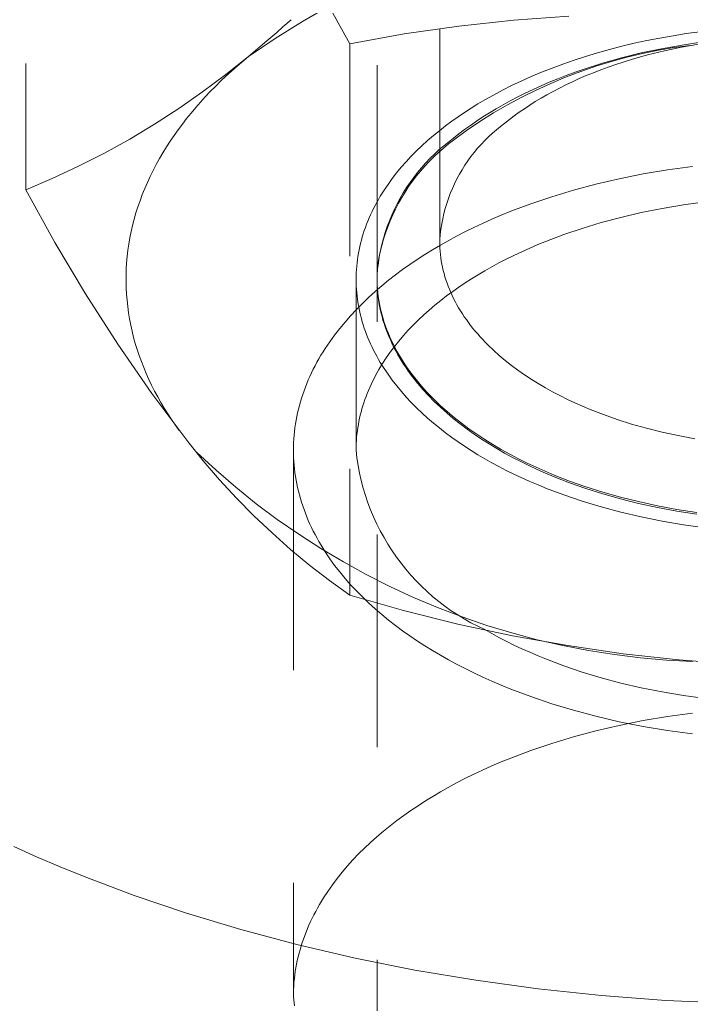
# Model space of a CAD drawing. Header units: inches. Extents: x -13 to 609, y -6 to 131.
# Drawn here: x 157.7371 to 158.0531, y 59.938 to 60.4012 of the extents above; entities that cross this region are included whole.
import ezdxf

# ---------------------------------------------------------------- set-up
doc = ezdxf.new("R2010")
doc.units = ezdxf.units.IN
doc.linetypes.add('HIDDEN', pattern=[1.905, 1.27, -0.635])
doc.layers.add('ZANO_R_przerywana', color=250, linetype='HIDDEN', lineweight=0)

msp = doc.modelspace()

# ---------------------------------------------------------------- linework, layer by layer
at = {"layer": 'ZANO_R_przerywana', "ltscale": 0.05}
for p, q in [((157.7399, 60.58051), (157.7399, 60.32107)), ((157.90523, 60.27984), (157.90523, 60.58261)), ((157.93476, 60.29672), (157.93476, 60.566)), ((157.89238, 60.38988), (157.87873, 60.41453)), ((157.88318, 60.40782), (157.87009, 60.40029)), ((157.9955, 60.40284), (157.96957, 60.40092)), ((157.87009, 60.40029), (157.85728, 60.3923)), ((157.86095, 60.39773), (157.85808, 60.39519)), ((157.86095, 60.39773), (157.86476, 60.40116)), ((157.94372, 60.39811), (157.91798, 60.39443)), ((157.96957, 60.40092), (157.94372, 60.39811)), ((157.85342, 60.39114), (157.85808, 60.39519)), ((157.91798, 60.39443), (157.89238, 60.38988)), ((158.03833, 60.39254), (158.04452, 60.39364)), ((158.04452, 60.39364), (158.05079, 60.39463)), ((158.05079, 60.39463), (158.05714, 60.39551)), ((157.85728, 60.3923), (157.84475, 60.38388)), ((157.84922, 60.38758), (157.8514, 60.38942)), ((157.85342, 60.39114), (157.8514, 60.38943)), ((157.89238, 60.38988), (157.89238, 60.13044)), ((158.01458, 60.38714), (158.02036, 60.38864)), ((158.02036, 60.38864), (158.02624, 60.39004)), ((158.02624, 60.39004), (158.03224, 60.39134)), ((158.03224, 60.39134), (158.03833, 60.39254)), ((158.04876, 60.38924), (158.03906, 60.38751)), ((158.04851, 60.38824), (158.04045, 60.38654)), ((158.05261, 60.38903), (158.0451, 60.38802)), ((158.05675, 60.38972), (158.04851, 60.38824)), ((158.05862, 60.39069), (158.04876, 60.38924)), ((157.84475, 60.38388), (157.8341, 60.37536)), ((157.84475, 60.38388), (157.83935, 60.37931)), ((157.84922, 60.38758), (157.84475, 60.38388)), ((157.998, 60.38213), (158.0034, 60.38388)), ((158.0034, 60.38388), (158.00893, 60.38555)), ((158.00893, 60.38555), (158.01458, 60.38714)), ((158.02281, 60.38351), (158.0155, 60.38153)), ((158.02957, 60.3855), (158.02032, 60.38323)), ((158.03019, 60.38526), (158.02281, 60.38351)), ((158.03259, 60.3846), (158.02495, 60.38245)), ((158.03906, 60.38751), (158.02957, 60.3855)), ((158.03762, 60.38676), (158.03019, 60.38526)), ((158.04045, 60.38654), (158.03259, 60.3846)), ((158.0451, 60.38802), (158.03762, 60.38676)), ((157.83935, 60.37931), (157.83415, 60.37462)), ((157.98762, 60.37839), (157.99274, 60.3803)), ((157.99274, 60.3803), (157.998, 60.38213)), ((158.00825, 60.3793), (158.00108, 60.37684)), ((158.01134, 60.3807), (158.00267, 60.37794)), ((158.0155, 60.38153), (158.00825, 60.3793)), ((158.01399, 60.37886), (158.01048, 60.37757)), ((158.02032, 60.38323), (158.01134, 60.3807)), ((158.01758, 60.3801), (158.01399, 60.37886)), ((158.02495, 60.38245), (158.01758, 60.3801)), ((157.8341, 60.37536), (157.82318, 60.3672)), ((157.83415, 60.37462), (157.83163, 60.37223)), ((157.97313, 60.37229), (157.97781, 60.37438)), ((157.97781, 60.37438), (157.98264, 60.37642)), ((157.98264, 60.37642), (157.98762, 60.37839)), ((157.99432, 60.37495), (157.99027, 60.37338)), ((158.00108, 60.37684), (157.99399, 60.37414)), ((157.99845, 60.37647), (157.99432, 60.37495)), ((158.00267, 60.37794), (157.99845, 60.37647)), ((158.00368, 60.37486), (158.0004, 60.37344)), ((158.00704, 60.37623), (158.00368, 60.37486)), ((158.01048, 60.37757), (158.00704, 60.37623)), ((157.82917, 60.3698), (157.82676, 60.36735)), ((157.83163, 60.37223), (157.82917, 60.3698)), ((157.96421, 60.36794), (157.96859, 60.37014)), ((157.96859, 60.37014), (157.97313, 60.37229)), ((157.98245, 60.3701), (157.97869, 60.36839)), ((157.987, 60.37122), (157.98011, 60.36806)), ((157.98632, 60.37177), (157.98245, 60.3701)), ((157.99027, 60.37338), (157.98632, 60.37177)), ((157.99399, 60.37414), (157.987, 60.37122)), ((157.99407, 60.37051), (157.99103, 60.36899)), ((157.99719, 60.37199), (157.99407, 60.37051)), ((158.0004, 60.37344), (157.99719, 60.37199)), ((157.82318, 60.3672), (157.81199, 60.35942)), ((157.82676, 60.36735), (157.82442, 60.36487)), ((157.95592, 60.3634), (157.95999, 60.36569)), ((157.95999, 60.36569), (157.96421, 60.36794)), ((157.97501, 60.36665), (157.97144, 60.36486)), ((157.98011, 60.36806), (157.97332, 60.36468)), ((157.97869, 60.36839), (157.97501, 60.36665)), ((157.98521, 60.36586), (157.98242, 60.36425)), ((157.98808, 60.36744), (157.98521, 60.36586)), ((157.99103, 60.36899), (157.98808, 60.36744)), ((157.82213, 60.36235), (157.81991, 60.35981)), ((157.82442, 60.36487), (157.82213, 60.36235)), ((157.94955, 60.35956), (157.95271, 60.36151)), ((157.95271, 60.36151), (157.95592, 60.3634)), ((157.96665, 60.36108), (157.9601, 60.35727)), ((157.96458, 60.36118), (157.96131, 60.35929)), ((157.96796, 60.36303), (157.96458, 60.36118)), ((157.97332, 60.36468), (157.96665, 60.36108)), ((157.97144, 60.36486), (157.96796, 60.36303)), ((157.97712, 60.36097), (157.97459, 60.35929)), ((157.97973, 60.36262), (157.97712, 60.36097)), ((157.98242, 60.36425), (157.97973, 60.36262)), ((157.81199, 60.35942), (157.80053, 60.35202)), ((157.81775, 60.35725), (157.81565, 60.35465)), ((157.81991, 60.35981), (157.81775, 60.35725)), ((157.94338, 60.35548), (157.94643, 60.35755)), ((157.94643, 60.35755), (157.94955, 60.35956)), ((157.9601, 60.35727), (157.95368, 60.35324)), ((157.95814, 60.35737), (157.95506, 60.35542)), ((157.96131, 60.35929), (157.95814, 60.35737)), ((157.96981, 60.35589), (157.96755, 60.35416)), ((157.97216, 60.3576), (157.96981, 60.35589)), ((157.97459, 60.35929), (157.97216, 60.3576)), ((157.80053, 60.35202), (157.78884, 60.34502)), ((157.81362, 60.35203), (157.81165, 60.34939)), ((157.81565, 60.35465), (157.81362, 60.35203)), ((157.93456, 60.34893), (157.93744, 60.35117)), ((157.93744, 60.35117), (157.94038, 60.35335)), ((157.94038, 60.35335), (157.94338, 60.35548)), ((157.94923, 60.35146), (157.94647, 60.34945)), ((157.95368, 60.35324), (157.94739, 60.349)), ((157.9521, 60.35345), (157.94923, 60.35146)), ((157.95506, 60.35542), (157.9521, 60.35345)), ((157.96337, 60.35094), (157.96537, 60.35243)), ((157.96755, 60.35416), (157.96537, 60.35243)), ((157.80975, 60.34672), (157.80793, 60.34403)), ((157.81165, 60.34939), (157.80975, 60.34672)), ((157.92904, 60.34429), (157.93176, 60.34664)), ((157.93176, 60.34664), (157.93456, 60.34893)), ((157.94739, 60.349), (157.94125, 60.34456)), ((157.9438, 60.34742), (157.94125, 60.34537)), ((157.94647, 60.34945), (157.9438, 60.34742)), ((157.9577, 60.34608), (157.95954, 60.34776)), ((157.95954, 60.34776), (157.96143, 60.34938)), ((157.96143, 60.34938), (157.96337, 60.35094)), ((157.78884, 60.34502), (157.77692, 60.33841)), ((157.80793, 60.34403), (157.80617, 60.34131)), ((157.92382, 60.33943), (157.92639, 60.34189)), ((157.92639, 60.34189), (157.92904, 60.34429)), ((157.93881, 60.3427), (157.93644, 60.34077)), ((157.93661, 60.34179), (157.9389, 60.34362)), ((157.94125, 60.34456), (157.93881, 60.3427)), ((157.9389, 60.34362), (157.94125, 60.34537)), ((157.95255, 60.34067), (157.9542, 60.34253)), ((157.9542, 60.34253), (157.95592, 60.34433)), ((157.95592, 60.34433), (157.9577, 60.34608)), ((157.77692, 60.33841), (157.76477, 60.33221)), ((157.80449, 60.33858), (157.80287, 60.33582)), ((157.80617, 60.34131), (157.80449, 60.33858)), ((157.92135, 60.33693), (157.92382, 60.33943)), ((157.93013, 60.33585), (157.93222, 60.3379)), ((157.93414, 60.33876), (157.93191, 60.33666)), ((157.93222, 60.3379), (157.93438, 60.33988)), ((157.93644, 60.34077), (157.93414, 60.33876)), ((157.93438, 60.33988), (157.93661, 60.34179)), ((157.94942, 60.33679), (157.95095, 60.33876)), ((157.95095, 60.33876), (157.95255, 60.34067)), ((157.80133, 60.33304), (157.79987, 60.33025)), ((157.80287, 60.33582), (157.80133, 60.33304)), ((157.91667, 60.33177), (157.91896, 60.33437)), ((157.91896, 60.33437), (157.92135, 60.33693)), ((157.92616, 60.33155), (157.92811, 60.33373)), ((157.92975, 60.3345), (157.92766, 60.33226)), ((157.92811, 60.33373), (157.93013, 60.33585)), ((157.93191, 60.33666), (157.92975, 60.3345)), ((157.94524, 60.3306), (157.94657, 60.33271)), ((157.94657, 60.33271), (157.94796, 60.33478)), ((157.94796, 60.33478), (157.94942, 60.33679)), ((157.76477, 60.33221), (157.75243, 60.32643)), ((157.79987, 60.33025), (157.79848, 60.32743)), ((157.91238, 60.32642), (157.91447, 60.32911)), ((157.91447, 60.32911), (157.91667, 60.33177)), ((157.92248, 60.32698), (157.92428, 60.32929)), ((157.92565, 60.32995), (157.92372, 60.32758)), ((157.92428, 60.32929), (157.92616, 60.33155)), ((157.92766, 60.33226), (157.92565, 60.32995)), ((157.94281, 60.32625), (157.94399, 60.32845)), ((157.94399, 60.32845), (157.94524, 60.3306)), ((158.01917, 60.32637), (158.03041, 60.32862)), ((158.03041, 60.32862), (158.04192, 60.33055)), ((158.04192, 60.33055), (158.05366, 60.33215)), ((157.75243, 60.32643), (157.7399, 60.32107)), ((157.79717, 60.32461), (157.79594, 60.32176)), ((157.79848, 60.32743), (157.79717, 60.32461)), ((157.90853, 60.3209), (157.9104, 60.32368)), ((157.9104, 60.32368), (157.91238, 60.32642)), ((157.91912, 60.32218), (157.92076, 60.32461)), ((157.92188, 60.32514), (157.92011, 60.32264)), ((157.92076, 60.32461), (157.92248, 60.32698)), ((157.92372, 60.32758), (157.92188, 60.32514)), ((157.94068, 60.32175), (157.94171, 60.32402)), ((157.94171, 60.32402), (157.94281, 60.32625)), ((157.99766, 60.321), (158.00824, 60.32382)), ((158.00824, 60.32382), (158.01917, 60.32637)), ((157.7399, 60.32107), (157.75355, 60.29642)), ((157.79478, 60.3189), (157.79371, 60.31603)), ((157.79594, 60.32176), (157.79478, 60.3189)), ((157.90676, 60.31808), (157.90763, 60.31949)), ((157.90763, 60.31949), (157.90853, 60.3209)), ((157.91609, 60.31716), (157.91757, 60.3197)), ((157.91843, 60.32009), (157.91684, 60.31747)), ((157.91757, 60.3197), (157.91912, 60.32218)), ((157.92011, 60.32264), (157.91843, 60.32009)), ((157.93885, 60.31712), (157.93973, 60.31945)), ((157.93973, 60.31945), (157.94068, 60.32175)), ((157.98744, 60.31791), (157.99766, 60.321)), ((157.79371, 60.31603), (157.79271, 60.31314)), ((157.90434, 60.31378), (157.90512, 60.31522)), ((157.90512, 60.31522), (157.90593, 60.31665)), ((157.90593, 60.31665), (157.90676, 60.31808)), ((157.91341, 60.31196), (157.91471, 60.31458)), ((157.91534, 60.31481), (157.91394, 60.31209)), ((157.91471, 60.31458), (157.91609, 60.31716)), ((157.91684, 60.31747), (157.91534, 60.31481)), ((157.93734, 60.31237), (157.93806, 60.31476)), ((157.93806, 60.31476), (157.93885, 60.31712)), ((157.96822, 60.31103), (157.97762, 60.31458)), ((157.97762, 60.31458), (157.98744, 60.31791)), ((158.04944, 60.31406), (158.03937, 60.31237)), ((158.05971, 60.31546), (158.04944, 60.31406)), ((157.79179, 60.31025), (157.79096, 60.30734)), ((157.79271, 60.31314), (157.79179, 60.31025)), ((157.90154, 60.30793), (157.90219, 60.3094)), ((157.90219, 60.3094), (157.90288, 60.31087)), ((157.90288, 60.31087), (157.9036, 60.31233)), ((157.9036, 60.31233), (157.90434, 60.31378)), ((157.9122, 60.30929), (157.91341, 60.31196)), ((157.91394, 60.31209), (157.91262, 60.30933)), ((157.93616, 60.30754), (157.93671, 60.30996)), ((157.93671, 60.30996), (157.93734, 60.31237)), ((157.96368, 60.30918), (157.96822, 60.31103)), ((158.02954, 60.31041), (158.01997, 60.30818)), ((158.03937, 60.31237), (158.02954, 60.31041)), ((157.79096, 60.30734), (157.79021, 60.30443)), ((157.89977, 60.30347), (157.90033, 60.30496)), ((157.90033, 60.30496), (157.90092, 60.30645)), ((157.90092, 60.30645), (157.90154, 60.30793)), ((157.91005, 60.30384), (157.91108, 60.30658)), ((157.9114, 60.30653), (157.91027, 60.30368)), ((157.91108, 60.30658), (157.9122, 60.30929)), ((157.91262, 60.30933), (157.9114, 60.30653)), ((157.93529, 60.30263), (157.93568, 60.30509)), ((157.93568, 60.30509), (157.93616, 60.30754)), ((157.95072, 60.30337), (157.95493, 60.30535)), ((157.95493, 60.30535), (157.95925, 60.30729)), ((157.95925, 60.30729), (157.96368, 60.30918)), ((158.01071, 60.3057), (158.00177, 60.303)), ((158.01997, 60.30818), (158.01071, 60.3057)), ((157.78953, 60.3015), (157.78894, 60.29857)), ((157.79021, 60.30443), (157.78953, 60.3015)), ((157.89829, 60.29896), (157.89875, 60.30047)), ((157.89875, 60.30047), (157.89924, 60.30197)), ((157.89924, 60.30197), (157.89977, 60.30347)), ((157.90827, 60.29825), (157.90911, 60.30106)), ((157.90924, 60.3008), (157.90831, 60.29789)), ((157.90911, 60.30106), (157.91005, 60.30384)), ((157.91027, 60.30368), (157.90924, 60.3008)), ((157.93476, 60.29768), (157.93499, 60.30016)), ((157.93499, 60.30016), (157.93529, 60.30263)), ((157.94265, 60.2993), (157.94663, 60.30135)), ((157.94663, 60.30135), (157.95072, 60.30337)), ((158.00177, 60.303), (157.99318, 60.30009)), ((157.75355, 60.29642), (157.76801, 60.27224)), ((157.78843, 60.29564), (157.78801, 60.2927)), ((157.78894, 60.29857), (157.78843, 60.29564)), ((157.89711, 60.2944), (157.89747, 60.29593)), ((157.89747, 60.29593), (157.89786, 60.29744)), ((157.89786, 60.29744), (157.89829, 60.29896)), ((157.90831, 60.29789), (157.90748, 60.29494)), ((157.90753, 60.29542), (157.90827, 60.29825)), ((157.93478, 60.29522), (157.93476, 60.29672)), ((157.93504, 60.29509), (157.93878, 60.29721)), ((157.93878, 60.29721), (157.94265, 60.2993)), ((157.98495, 60.29699), (157.98098, 60.29537)), ((157.99318, 60.30009), (157.98495, 60.29699)), ((157.78801, 60.2927), (157.78767, 60.28975)), ((157.89623, 60.28981), (157.89649, 60.29134)), ((157.89649, 60.29134), (157.89678, 60.29287)), ((157.89678, 60.29287), (157.89711, 60.2944)), ((157.90675, 60.29197), (157.90612, 60.28898)), ((157.90632, 60.28969), (157.90687, 60.29256)), ((157.90748, 60.29494), (157.90675, 60.29197)), ((157.90687, 60.29256), (157.90753, 60.29542)), ((157.92776, 60.2907), (157.93137, 60.29293)), ((157.93137, 60.29293), (157.93504, 60.29509)), ((157.93484, 60.29372), (157.93478, 60.29522)), ((157.93494, 60.29222), (157.93484, 60.29372)), ((157.93508, 60.29072), (157.93494, 60.29222)), ((157.97332, 60.29201), (157.96964, 60.29028)), ((157.9771, 60.29371), (157.97332, 60.29201)), ((157.98098, 60.29537), (157.9771, 60.29371)), ((157.78741, 60.28681), (157.78723, 60.28386)), ((157.78767, 60.28975), (157.78741, 60.28681)), ((157.89566, 60.28519), (157.89582, 60.28673)), ((157.89582, 60.28673), (157.89601, 60.28827)), ((157.89601, 60.28827), (157.89623, 60.28981)), ((157.9055, 60.28388), (157.90586, 60.28679)), ((157.90612, 60.28898), (157.9056, 60.28597)), ((157.90586, 60.28679), (157.90632, 60.28969)), ((157.9207, 60.28604), (157.9242, 60.2884)), ((157.9242, 60.2884), (157.92776, 60.2907)), ((157.93526, 60.28922), (157.93508, 60.29072)), ((157.93548, 60.28772), (157.93526, 60.28922)), ((157.93575, 60.28622), (157.93548, 60.28772)), ((157.93605, 60.28472), (157.93575, 60.28622)), ((157.96258, 60.28672), (157.9592, 60.28489)), ((157.96606, 60.28851), (157.96258, 60.28672)), ((157.96964, 60.29028), (157.96606, 60.28851)), ((157.78723, 60.28386), (157.78713, 60.28092)), ((157.8954, 60.28056), (157.89545, 60.28211)), ((157.89545, 60.28211), (157.89554, 60.28365)), ((157.89554, 60.28365), (157.89566, 60.28519)), ((157.90524, 60.28097), (157.9055, 60.28388)), ((157.91392, 60.28111), (157.91727, 60.28361)), ((157.91727, 60.28361), (157.9207, 60.28604)), ((157.9364, 60.28323), (157.93605, 60.28472)), ((157.93678, 60.28174), (157.9364, 60.28323)), ((157.93721, 60.28025), (157.93678, 60.28174)), ((157.95592, 60.28304), (157.95281, 60.28121)), ((157.9592, 60.28489), (157.95592, 60.28304)), ((157.78713, 60.28092), (157.78712, 60.27797)), ((157.78712, 60.27797), (157.78719, 60.27503)), ((157.89539, 60.27902), (157.8954, 60.28056)), ((157.8954, 60.27747), (157.89539, 60.27902)), ((157.89546, 60.27593), (157.8954, 60.27747)), ((157.90525, 60.27808), (157.90523, 60.27984)), ((157.90523, 55.85901), (157.90523, 60.27723)), ((157.90532, 60.27631), (157.90525, 60.27808)), ((157.90743, 60.27593), (157.91063, 60.27856)), ((157.91063, 60.27856), (157.91392, 60.28111)), ((157.93767, 60.27876), (157.93721, 60.28025)), ((157.93818, 60.27728), (157.93767, 60.27876)), ((157.93873, 60.27581), (157.93818, 60.27728)), ((157.94672, 60.27737), (157.94375, 60.27538)), ((157.94974, 60.27932), (157.94672, 60.27737)), ((157.95281, 60.28121), (157.94974, 60.27932)), ((157.78719, 60.27503), (157.78735, 60.27209)), ((157.89539, 60.19866), (157.89539, 60.27593)), ((157.89554, 60.27439), (157.89546, 60.27593)), ((157.89566, 60.27284), (157.89554, 60.27439)), ((157.89582, 60.2713), (157.89566, 60.27284)), ((157.90129, 60.2705), (157.90432, 60.27325)), ((157.90432, 60.27325), (157.90743, 60.27593)), ((157.90544, 60.27455), (157.90532, 60.27631)), ((157.90561, 60.27278), (157.90544, 60.27455)), ((157.90582, 60.27101), (157.90561, 60.27278)), ((157.94084, 60.27333), (157.93798, 60.27122)), ((157.93931, 60.27434), (157.93873, 60.27581)), ((157.93994, 60.27287), (157.93931, 60.27434)), ((157.9406, 60.27142), (157.93994, 60.27287)), ((157.94375, 60.27538), (157.94084, 60.27333)), ((157.76801, 60.27224), (157.78328, 60.24855)), ((157.78735, 60.27209), (157.78758, 60.26916)), ((157.78758, 60.26916), (157.7879, 60.26623)), ((157.89553, 60.26483), (157.89836, 60.2677)), ((157.89601, 60.26977), (157.89582, 60.2713)), ((157.89623, 60.26823), (157.89601, 60.26977)), ((157.89649, 60.26669), (157.89623, 60.26823)), ((157.89836, 60.2677), (157.90129, 60.2705)), ((157.90567, 60.27137), (157.90589, 60.26973)), ((157.90609, 60.26925), (157.90582, 60.27101)), ((157.90589, 60.26973), (157.90614, 60.26808)), ((157.9064, 60.26749), (157.90609, 60.26925)), ((157.90614, 60.26808), (157.90644, 60.26644)), ((157.93519, 60.26906), (157.93246, 60.26685)), ((157.93798, 60.27122), (157.93519, 60.26906)), ((157.9413, 60.26997), (157.9406, 60.27142)), ((157.94204, 60.26853), (157.9413, 60.26997)), ((157.94282, 60.26709), (157.94204, 60.26853)), ((157.7879, 60.26623), (157.7883, 60.26331)), ((157.7883, 60.26331), (157.78877, 60.2604)), ((157.8928, 60.26191), (157.89553, 60.26483)), ((157.89678, 60.26516), (157.89649, 60.26669)), ((157.89711, 60.26364), (157.89678, 60.26516)), ((157.89747, 60.26211), (157.89711, 60.26364)), ((157.90675, 60.26572), (157.9064, 60.26749)), ((157.90644, 60.26644), (157.90678, 60.26479)), ((157.90716, 60.26396), (157.90675, 60.26572)), ((157.90678, 60.26479), (157.90716, 60.26315)), ((157.90761, 60.26221), (157.90716, 60.26396)), ((157.90716, 60.26315), (157.90758, 60.26152)), ((157.9298, 60.26459), (157.92721, 60.26228)), ((157.93246, 60.26685), (157.9298, 60.26459)), ((157.94364, 60.26567), (157.94282, 60.26709)), ((157.94449, 60.26425), (157.94364, 60.26567)), ((157.94538, 60.26285), (157.94449, 60.26425)), ((157.78877, 60.2604), (157.78933, 60.2575)), ((157.88767, 60.2559), (157.89018, 60.25894)), ((157.89018, 60.25894), (157.8928, 60.26191)), ((157.89787, 60.26059), (157.89747, 60.26211)), ((157.89829, 60.25908), (157.89787, 60.26059)), ((157.89875, 60.25757), (157.89829, 60.25908)), ((157.90758, 60.26152), (157.90804, 60.25988)), ((157.90811, 60.26046), (157.90761, 60.26221)), ((157.90804, 60.25988), (157.90854, 60.25826)), ((157.90866, 60.25871), (157.90811, 60.26046)), ((157.90926, 60.25697), (157.90866, 60.25871)), ((157.9247, 60.25992), (157.92226, 60.25751)), ((157.92721, 60.26228), (157.9247, 60.25992)), ((157.94631, 60.26145), (157.94538, 60.26285)), ((157.94727, 60.26007), (157.94631, 60.26145)), ((157.94827, 60.25869), (157.94727, 60.26007)), ((157.9493, 60.25733), (157.94827, 60.25869)), ((157.78933, 60.2575), (157.78997, 60.25461)), ((157.78997, 60.25461), (157.79069, 60.25173)), ((157.88528, 60.25282), (157.88767, 60.2559)), ((157.89925, 60.25607), (157.89875, 60.25757)), ((157.89977, 60.25457), (157.89925, 60.25607)), ((157.90033, 60.25307), (157.89977, 60.25457)), ((157.90854, 60.25826), (157.90909, 60.25663)), ((157.90909, 60.25663), (157.90967, 60.25501)), ((157.9099, 60.25523), (157.90926, 60.25697)), ((157.90967, 60.25501), (157.9103, 60.2534)), ((157.91059, 60.2535), (157.9099, 60.25523)), ((157.91992, 60.25505), (157.91766, 60.25255)), ((157.92226, 60.25751), (157.91992, 60.25505)), ((157.95037, 60.25598), (157.9493, 60.25733)), ((157.95147, 60.25464), (157.95037, 60.25598)), ((157.9526, 60.25332), (157.95147, 60.25464)), ((157.79069, 60.25173), (157.79148, 60.24886)), ((157.88088, 60.24651), (157.88302, 60.24969)), ((157.88302, 60.24969), (157.88528, 60.25282)), ((157.90092, 60.25159), (157.90033, 60.25307)), ((157.90155, 60.25011), (157.90092, 60.25159)), ((157.9022, 60.24863), (157.90155, 60.25011)), ((157.9103, 60.2534), (157.91096, 60.25179)), ((157.91132, 60.25178), (157.91059, 60.2535)), ((157.91096, 60.25179), (157.91167, 60.25019)), ((157.9121, 60.25007), (157.91132, 60.25178)), ((157.91167, 60.25019), (157.91242, 60.24859)), ((157.91293, 60.24836), (157.9121, 60.25007)), ((157.91549, 60.25), (157.91342, 60.24741)), ((157.91766, 60.25255), (157.91549, 60.25)), ((157.95376, 60.252), (157.9526, 60.25332)), ((157.95496, 60.2507), (157.95376, 60.252)), ((157.95619, 60.24942), (157.95496, 60.2507)), ((157.95745, 60.24815), (157.95619, 60.24942)), ((157.78328, 60.24855), (157.79932, 60.22539)), ((157.79148, 60.24886), (157.79235, 60.246)), ((157.79235, 60.246), (157.7933, 60.24316)), ((157.87886, 60.24329), (157.87985, 60.24491)), ((157.87985, 60.24491), (157.88088, 60.24651)), ((157.90289, 60.24717), (157.9022, 60.24863)), ((157.9036, 60.24571), (157.90289, 60.24717)), ((157.90435, 60.24426), (157.9036, 60.24571)), ((157.91144, 60.24477), (157.90957, 60.2421)), ((157.91342, 60.24741), (157.91144, 60.24477)), ((157.91242, 60.24859), (157.9132, 60.24701)), ((157.9138, 60.24667), (157.91293, 60.24836)), ((157.9132, 60.24701), (157.91403, 60.24543)), ((157.91472, 60.24498), (157.9138, 60.24667)), ((157.91403, 60.24543), (157.91489, 60.24386)), ((157.91568, 60.24331), (157.91472, 60.24498)), ((157.96005, 60.24565), (157.95745, 60.24815)), ((157.96277, 60.24322), (157.96005, 60.24565)), ((157.7933, 60.24316), (157.79433, 60.24034)), ((157.79433, 60.24034), (157.79543, 60.23753)), ((157.8761, 60.23838), (157.87698, 60.24002)), ((157.87698, 60.24002), (157.87791, 60.24166)), ((157.87791, 60.24166), (157.87886, 60.24329)), ((157.90513, 60.24282), (157.90435, 60.24426)), ((157.90594, 60.24139), (157.90513, 60.24282)), ((157.90677, 60.23996), (157.90594, 60.24139)), ((157.90764, 60.23855), (157.90677, 60.23996)), ((157.90957, 60.2421), (157.9078, 60.23939)), ((157.91489, 60.24386), (157.91579, 60.2423)), ((157.91668, 60.24164), (157.91568, 60.24331)), ((157.91579, 60.2423), (157.91673, 60.24075)), ((157.91773, 60.23999), (157.91668, 60.24164)), ((157.91673, 60.24075), (157.91771, 60.2392)), ((157.91882, 60.23835), (157.91773, 60.23999)), ((157.96559, 60.24084), (157.96277, 60.24322)), ((157.96852, 60.23853), (157.96559, 60.24084)), ((157.79543, 60.23753), (157.7966, 60.23474)), ((157.87442, 60.23505), (157.87524, 60.23672)), ((157.87524, 60.23672), (157.8761, 60.23838)), ((157.90613, 60.23664), (157.90535, 60.23526)), ((157.9078, 60.23939), (157.90613, 60.23664)), ((157.90853, 60.23714), (157.90764, 60.23855)), ((157.91041, 60.23436), (157.90853, 60.23714)), ((157.91771, 60.2392), (157.91872, 60.23767)), ((157.91872, 60.23767), (157.91977, 60.23615)), ((157.91995, 60.23672), (157.91882, 60.23835)), ((157.91977, 60.23615), (157.92086, 60.23464)), ((157.92112, 60.2351), (157.91995, 60.23672)), ((157.97154, 60.23629), (157.96852, 60.23853)), ((157.97465, 60.23412), (157.97154, 60.23629)), ((157.7966, 60.23474), (157.79785, 60.23197)), ((157.79785, 60.23197), (157.79916, 60.22922)), ((157.87218, 60.23001), (157.87289, 60.2317)), ((157.87289, 60.2317), (157.87364, 60.23338)), ((157.87364, 60.23338), (157.87442, 60.23505)), ((157.90315, 60.23105), (157.90247, 60.22964)), ((157.90385, 60.23246), (157.90315, 60.23105)), ((157.90458, 60.23386), (157.90385, 60.23246)), ((157.90535, 60.23526), (157.90458, 60.23386)), ((157.91239, 60.23162), (157.91041, 60.23436)), ((157.91448, 60.22893), (157.91239, 60.23162)), ((157.92086, 60.23464), (157.92198, 60.23315)), ((157.92234, 60.2335), (157.92112, 60.2351)), ((157.92198, 60.23315), (157.92314, 60.23166)), ((157.92359, 60.23191), (157.92234, 60.2335)), ((157.92314, 60.23166), (157.92433, 60.23019)), ((157.92489, 60.23033), (157.92359, 60.23191)), ((157.97784, 60.23202), (157.97465, 60.23412)), ((157.98111, 60.22998), (157.97784, 60.23202)), ((157.79916, 60.22922), (157.80055, 60.22649)), ((157.80055, 60.22649), (157.80201, 60.22378)), ((157.87027, 60.22489), (157.87087, 60.2266)), ((157.87087, 60.2266), (157.87151, 60.22831)), ((157.87151, 60.22831), (157.87218, 60.23001)), ((157.90121, 60.22678), (157.90062, 60.22535)), ((157.90182, 60.22821), (157.90121, 60.22678)), ((157.90247, 60.22964), (157.90182, 60.22821)), ((157.91668, 60.22627), (157.91448, 60.22893)), ((157.91897, 60.22367), (157.91668, 60.22627)), ((157.92433, 60.23019), (157.92556, 60.22873)), ((157.92622, 60.22877), (157.92489, 60.23033)), ((157.92556, 60.22873), (157.92682, 60.22728)), ((157.92759, 60.22723), (157.92622, 60.22877)), ((157.92682, 60.22728), (157.92943, 60.22443)), ((157.929, 60.2257), (157.92759, 60.22723)), ((157.98445, 60.22802), (157.98111, 60.22998)), ((157.98785, 60.22614), (157.98445, 60.22802)), ((157.99131, 60.22432), (157.98785, 60.22614)), ((157.79932, 60.22539), (157.81614, 60.20278)), ((157.80201, 60.22378), (157.80353, 60.22109)), ((157.86869, 60.21971), (157.86918, 60.22144)), ((157.86918, 60.22144), (157.8697, 60.22317)), ((157.8697, 60.22317), (157.87027, 60.22489)), ((157.89953, 60.22245), (157.89904, 60.221)), ((157.90006, 60.2239), (157.89953, 60.22245)), ((157.90062, 60.22535), (157.90006, 60.2239)), ((157.92136, 60.22111), (157.91897, 60.22367)), ((157.93044, 60.22419), (157.929, 60.2257)), ((157.92943, 60.22443), (157.93217, 60.22163)), ((157.93192, 60.2227), (157.93044, 60.22419)), ((157.93499, 60.21976), (157.93192, 60.2227)), ((157.93217, 60.22163), (157.93504, 60.2189)), ((157.99482, 60.22258), (157.99131, 60.22432)), ((157.99837, 60.22091), (157.99482, 60.22258)), ((157.80353, 60.22109), (157.80512, 60.21842)), ((157.80512, 60.21842), (157.80678, 60.21578)), ((157.86783, 60.21623), (157.86824, 60.21798)), ((157.86824, 60.21798), (157.86869, 60.21971)), ((157.89814, 60.21807), (157.89774, 60.21661)), ((157.89857, 60.21954), (157.89814, 60.21807)), ((157.89904, 60.221), (157.89857, 60.21954)), ((157.92383, 60.21861), (157.92136, 60.22111)), ((157.9264, 60.21615), (157.92383, 60.21861)), ((157.93818, 60.21689), (157.93499, 60.21976)), ((157.93504, 60.2189), (157.93801, 60.21622)), ((157.94151, 60.2141), (157.93818, 60.21689)), ((158.00197, 60.21932), (157.99837, 60.22091)), ((158.0056, 60.2178), (158.00197, 60.21932)), ((158.01179, 60.21539), (158.0056, 60.2178)), ((157.80678, 60.21578), (157.8085, 60.21316)), ((157.8085, 60.21316), (157.81029, 60.21057)), ((157.86682, 60.21099), (157.86712, 60.21274)), ((157.86712, 60.21274), (157.86745, 60.21449)), ((157.86745, 60.21449), (157.86783, 60.21623)), ((157.89672, 60.21218), (157.89644, 60.21069)), ((157.89702, 60.21366), (157.89672, 60.21218)), ((157.89736, 60.21513), (157.89702, 60.21366)), ((157.89774, 60.21661), (157.89736, 60.21513)), ((157.92905, 60.21375), (157.9264, 60.21615)), ((157.93178, 60.2114), (157.92905, 60.21375)), ((157.93801, 60.21622), (157.9411, 60.21361)), ((157.9411, 60.21361), (157.94429, 60.21107)), ((157.94495, 60.21138), (157.94151, 60.2141)), ((158.01828, 60.21311), (158.01179, 60.21539)), ((158.02504, 60.21097), (158.01828, 60.21311)), ((157.81029, 60.21057), (157.81214, 60.208)), ((157.86635, 60.20747), (157.86657, 60.20923)), ((157.86657, 60.20923), (157.86682, 60.21099)), ((157.89598, 60.20772), (157.8958, 60.20623)), ((157.89619, 60.20921), (157.89598, 60.20772)), ((157.89644, 60.21069), (157.89619, 60.20921)), ((157.93458, 60.20911), (157.93178, 60.2114)), ((157.93745, 60.20687), (157.93458, 60.20911)), ((157.94429, 60.21107), (157.94758, 60.20859)), ((157.9485, 60.20875), (157.94495, 60.21138)), ((157.94758, 60.20859), (157.95097, 60.20619)), ((157.95216, 60.20619), (157.9485, 60.20875)), ((158.03209, 60.20898), (158.02504, 60.21097)), ((158.03939, 60.20716), (158.03209, 60.20898)), ((157.86594, 60.20218), (157.86604, 60.20395)), ((157.86604, 60.20395), (157.86617, 60.20571)), ((157.86617, 60.20571), (157.86635, 60.20747)), ((157.89554, 60.20324), (157.89545, 60.20174)), ((157.89565, 60.20473), (157.89554, 60.20324)), ((157.8958, 60.20623), (157.89565, 60.20473)), ((157.94039, 60.20469), (157.93745, 60.20687)), ((157.94339, 60.20256), (157.94039, 60.20469)), ((157.95097, 60.20619), (157.95444, 60.20385)), ((157.95591, 60.20372), (157.95216, 60.20619)), ((157.95444, 60.20385), (157.95799, 60.20159)), ((157.95976, 60.20132), (157.95591, 60.20372)), ((158.04694, 60.20552), (158.03939, 60.20716)), ((158.05472, 60.20407), (158.04694, 60.20552)), ((157.81614, 60.20278), (157.82349, 60.19366)), ((157.86586, 60.19865), (157.86588, 60.20042)), ((157.86588, 60.19689), (157.86586, 60.19865)), ((157.86588, 60.20042), (157.86594, 60.20218)), ((157.89539, 60.19866), (157.89581, 60.19506)), ((157.94645, 60.20049), (157.94339, 60.20256)), ((157.94956, 60.19848), (157.94645, 60.20049)), ((157.95272, 60.19653), (157.94956, 60.19848)), ((157.95799, 60.20159), (157.96161, 60.1994)), ((157.96369, 60.19902), (157.95976, 60.20132)), ((157.96161, 60.1994), (157.9653, 60.19729)), ((157.96769, 60.1968), (157.96369, 60.19902)), ((157.82948, 60.18928), (157.82042, 60.19764)), ((157.82349, 60.19366), (157.83114, 60.18478)), ((157.86586, 60.19512), (157.86586, 59.94149)), ((157.86594, 60.19512), (157.86588, 60.19689)), ((157.86604, 60.19336), (157.86594, 60.19512)), ((157.89581, 60.19506), (157.89636, 60.19147)), ((157.95593, 60.19464), (157.95272, 60.19653)), ((157.95921, 60.19279), (157.95593, 60.19464)), ((157.9653, 60.19729), (157.96906, 60.19525)), ((157.97176, 60.19466), (157.96769, 60.1968)), ((157.96906, 60.19525), (157.97287, 60.19328)), ((157.97589, 60.19261), (157.97176, 60.19466)), ((157.83882, 60.18123), (157.82948, 60.18928)), ((157.86618, 60.1916), (157.86604, 60.19336)), ((157.86635, 60.18984), (157.86618, 60.1916)), ((157.86657, 60.18808), (157.86635, 60.18984)), ((157.89636, 60.19147), (157.89704, 60.18791)), ((157.96259, 60.19096), (157.95921, 60.19279)), ((157.96608, 60.18916), (157.96259, 60.19096)), ((157.96966, 60.1874), (157.96608, 60.18916)), ((157.97287, 60.19328), (157.97674, 60.19139)), ((157.98007, 60.19065), (157.97589, 60.19261)), ((157.97674, 60.19139), (157.98064, 60.18958)), ((157.9843, 60.18878), (157.98007, 60.19065)), ((157.98064, 60.18958), (157.98459, 60.18784)), ((157.83114, 60.18478), (157.83909, 60.17616)), ((157.86683, 60.18632), (157.86657, 60.18808)), ((157.86712, 60.18457), (157.86683, 60.18632)), ((157.86746, 60.18282), (157.86712, 60.18457)), ((157.89704, 60.18791), (157.89783, 60.18438)), ((157.89783, 60.18438), (157.89876, 60.18087)), ((157.97334, 60.18567), (157.96966, 60.1874)), ((157.97712, 60.18397), (157.97334, 60.18567)), ((157.98858, 60.18699), (157.9843, 60.18878)), ((157.98459, 60.18784), (157.98858, 60.18617)), ((157.99586, 60.18416), (157.98858, 60.18699)), ((157.98858, 60.18617), (157.99586, 60.18334)), ((157.84843, 60.17351), (157.83882, 60.18123)), ((157.86783, 60.18107), (157.86746, 60.18282)), ((157.86824, 60.17933), (157.86783, 60.18107)), ((157.89876, 60.18087), (157.8998, 60.1774)), ((157.981, 60.18231), (157.97712, 60.18397)), ((157.98497, 60.18069), (157.981, 60.18231)), ((157.9932, 60.17759), (157.98497, 60.18069)), ((158.00349, 60.18147), (157.99586, 60.18416)), ((157.99586, 60.18334), (158.00349, 60.18066)), ((158.01145, 60.17895), (158.00349, 60.18147)), ((158.00349, 60.18066), (158.01145, 60.17814)), ((157.83909, 60.17616), (157.84732, 60.16781)), ((157.86869, 60.1776), (157.86824, 60.17933)), ((157.86918, 60.17587), (157.86869, 60.1776)), ((157.86971, 60.17414), (157.86918, 60.17587)), ((157.8998, 60.1774), (157.90096, 60.17397)), ((158.00179, 60.17468), (157.9932, 60.17759)), ((158.01974, 60.17661), (158.01145, 60.17895)), ((158.01145, 60.17814), (158.01974, 60.1758)), ((158.02833, 60.17447), (158.01974, 60.17661)), ((158.01974, 60.1758), (158.02833, 60.17365)), ((157.85831, 60.16613), (157.84843, 60.17351)), ((157.87027, 60.17242), (157.86971, 60.17414)), ((157.87087, 60.17071), (157.87027, 60.17242)), ((157.87151, 60.169), (157.87087, 60.17071)), ((157.90096, 60.17397), (157.90224, 60.17058)), ((157.90224, 60.17058), (157.90364, 60.16724)), ((158.01073, 60.17198), (158.00179, 60.17468)), ((158.02, 60.16951), (158.01073, 60.17198)), ((158.03721, 60.17254), (158.02833, 60.17447)), ((158.02833, 60.17365), (158.03721, 60.17172)), ((158.04636, 60.17084), (158.03721, 60.17254)), ((158.03721, 60.17172), (158.04636, 60.17002)), ((158.05575, 60.16938), (158.04636, 60.17084)), ((157.84732, 60.16781), (157.85582, 60.15974)), ((157.86843, 60.1591), (157.85831, 60.16613)), ((157.87219, 60.1673), (157.87151, 60.169)), ((157.8729, 60.16561), (157.87219, 60.1673)), ((157.90364, 60.16724), (157.90515, 60.16394)), ((158.02956, 60.16728), (158.02, 60.16951)), ((158.03939, 60.16531), (158.02956, 60.16728)), ((158.04636, 60.17002), (158.05575, 60.16857)), ((157.87365, 60.16393), (157.8729, 60.16561)), ((157.87443, 60.16225), (157.87365, 60.16393)), ((157.87525, 60.16059), (157.87443, 60.16225)), ((157.90515, 60.16394), (157.90678, 60.16071)), ((158.04946, 60.16362), (158.03939, 60.16531)), ((158.05974, 60.16222), (158.04946, 60.16362)), ((157.85582, 60.15974), (157.86459, 60.15196)), ((157.8788, 60.15242), (157.86843, 60.1591)), ((157.8761, 60.15893), (157.87525, 60.16059)), ((157.87699, 60.15728), (157.8761, 60.15893)), ((157.87792, 60.15565), (157.87699, 60.15728)), ((157.90678, 60.16071), (157.90852, 60.15753)), ((157.90852, 60.15753), (157.91037, 60.15441)), ((157.86459, 60.15196), (157.87361, 60.14448)), ((157.87887, 60.15402), (157.87792, 60.15565)), ((157.88939, 60.14611), (157.8788, 60.15242)), ((157.87986, 60.1524), (157.87887, 60.15402)), ((157.88088, 60.1508), (157.87986, 60.1524)), ((157.91037, 60.15441), (157.91233, 60.15136)), ((157.88303, 60.14762), (157.88088, 60.1508)), ((157.88529, 60.14449), (157.88303, 60.14762)), ((157.91233, 60.15136), (157.91439, 60.14838)), ((157.91439, 60.14838), (157.91655, 60.14547)), ((157.87361, 60.14448), (157.88288, 60.1373)), ((157.88768, 60.14141), (157.88529, 60.14449)), ((157.90019, 60.14017), (157.88939, 60.14611)), ((157.91655, 60.14547), (157.91881, 60.14264)), ((157.89019, 60.13837), (157.88768, 60.14141)), ((157.89281, 60.1354), (157.89019, 60.13837)), ((157.91119, 60.1346), (157.90019, 60.14017)), ((157.91881, 60.14264), (157.92118, 60.13989)), ((157.92118, 60.13989), (157.92363, 60.13722)), ((157.88288, 60.1373), (157.89238, 60.13044)), ((157.89554, 60.13248), (157.89281, 60.1354)), ((157.92238, 60.12943), (157.91119, 60.1346)), ((157.92363, 60.13722), (157.92618, 60.13465)), ((157.92618, 60.13465), (157.92881, 60.13216)), ((157.89238, 60.13044), (157.91772, 60.12324)), ((157.89837, 60.12961), (157.89554, 60.13248)), ((157.9013, 60.12681), (157.89837, 60.12961)), ((157.93374, 60.12464), (157.92238, 60.12943)), ((157.92881, 60.13216), (157.93153, 60.12976)), ((157.93153, 60.12976), (157.93433, 60.12746)), ((157.90433, 60.12406), (157.9013, 60.12681)), ((157.94526, 60.12025), (157.93374, 60.12464)), ((157.93433, 60.12746), (157.93721, 60.12526)), ((157.93721, 60.12526), (157.94017, 60.12316)), ((157.90745, 60.12138), (157.90433, 60.12406)), ((157.91065, 60.11876), (157.90745, 60.12138)), ((157.91772, 60.12324), (157.94328, 60.11688)), ((157.94017, 60.12316), (157.94319, 60.12117)), ((157.94319, 60.12117), (157.94629, 60.11928)), ((157.95693, 60.11626), (157.94526, 60.12025)), ((157.91393, 60.1162), (157.91065, 60.11876)), ((157.91729, 60.1137), (157.91393, 60.1162)), ((157.94328, 60.11688), (157.96904, 60.11137)), ((157.94629, 60.11928), (157.94944, 60.1175)), ((157.94944, 60.1175), (157.95266, 60.11583)), ((157.95266, 60.11583), (157.95593, 60.11428)), ((157.96873, 60.11268), (157.95693, 60.11626)), ((157.92072, 60.11127), (157.91729, 60.1137)), ((157.92422, 60.10891), (157.92072, 60.11127)), ((157.95594, 60.11427), (157.95922, 60.11242)), ((157.95922, 60.11242), (157.9626, 60.11059)), ((157.9626, 60.11059), (157.96608, 60.1088)), ((157.98064, 60.10952), (157.96873, 60.11268)), ((157.96904, 60.11137), (157.99497, 60.10672)), ((157.92777, 60.10661), (157.92422, 60.10891)), ((157.93139, 60.10438), (157.92777, 60.10661)), ((157.96608, 60.1088), (157.96966, 60.10703)), ((157.96966, 60.10703), (157.97335, 60.1053)), ((157.99266, 60.10676), (157.98064, 60.10952)), ((158.00476, 60.10443), (157.99266, 60.10676)), ((157.99497, 60.10672), (158.02103, 60.10293)), ((157.93505, 60.10222), (157.93139, 60.10438)), ((157.9388, 60.1001), (157.93505, 60.10222)), ((157.97335, 60.1053), (157.97713, 60.1036)), ((157.97713, 60.1036), (157.981, 60.10194)), ((157.981, 60.10194), (157.98498, 60.10033)), ((158.01694, 60.10252), (158.00476, 60.10443)), ((158.02918, 60.10103), (158.01694, 60.10252)), ((158.02103, 60.10293), (158.04721, 60.1)), ((158.04147, 60.09997), (158.02918, 60.10103)), ((157.94267, 60.09802), (157.9388, 60.1001)), ((157.94665, 60.09596), (157.94267, 60.09802)), ((157.98498, 60.10033), (157.99321, 60.09722)), ((157.99321, 60.09722), (158.0018, 60.09431)), ((158.05378, 60.09933), (158.04147, 60.09997)), ((158.04721, 60.1), (158.07347, 60.09793)), ((157.95074, 60.09395), (157.94665, 60.09596)), ((157.95495, 60.09197), (157.95074, 60.09395)), ((157.95927, 60.09003), (157.95495, 60.09197)), ((158.0018, 60.09431), (158.01074, 60.09161)), ((157.9637, 60.08813), (157.95927, 60.09003)), ((157.96824, 60.08628), (157.9637, 60.08813)), ((158.01074, 60.09161), (158.02, 60.08914)), ((158.02, 60.08914), (158.02957, 60.08691)), ((157.97764, 60.08274), (157.96824, 60.08628)), ((157.98747, 60.07941), (157.97764, 60.08274)), ((158.02957, 60.08691), (158.0394, 60.08495)), ((158.0394, 60.08495), (158.04947, 60.08326)), ((158.04947, 60.08326), (158.05974, 60.08186)), ((157.99768, 60.07632), (157.98747, 60.07941)), ((158.00827, 60.0735), (157.99768, 60.07632)), ((158.0192, 60.07095), (158.00827, 60.0735)), ((158.04192, 60.07338), (158.03041, 60.07145)), ((158.05366, 60.07498), (158.04192, 60.07338)), ((158.01917, 60.0692), (158.00824, 60.06666)), ((158.03041, 60.07145), (158.01917, 60.0692)), ((158.03044, 60.0687), (158.0192, 60.07095)), ((158.04195, 60.06677), (158.03044, 60.0687)), ((158.00824, 60.06666), (157.99766, 60.06383)), ((158.05369, 60.06517), (158.04195, 60.06677)), ((157.98744, 60.06074), (157.97762, 60.05742)), ((157.99766, 60.06383), (157.98744, 60.06074)), ((157.97762, 60.05742), (157.96822, 60.05387)), ((157.95925, 60.05012), (157.95493, 60.04818)), ((157.96368, 60.05202), (157.95925, 60.05012)), ((157.96822, 60.05387), (157.96368, 60.05202)), ((157.95072, 60.0462), (157.94663, 60.04419)), ((157.95493, 60.04818), (157.95072, 60.0462)), ((157.94265, 60.04213), (157.93878, 60.04005)), ((157.94663, 60.04419), (157.94265, 60.04213)), ((157.93504, 60.03793), (157.93148, 60.03583)), ((157.93878, 60.04005), (157.93504, 60.03793)), ((157.92798, 60.03368), (157.92453, 60.03145)), ((157.93148, 60.03583), (157.92798, 60.03368)), ((157.92114, 60.02917), (157.91781, 60.02683)), ((157.92453, 60.03145), (157.92114, 60.02917)), ((157.91454, 60.02442), (157.91135, 60.02196)), ((157.91781, 60.02683), (157.91454, 60.02442)), ((157.90823, 60.01943), (157.90518, 60.01685)), ((157.91135, 60.02196), (157.90823, 60.01943)), ((157.90223, 60.0142), (157.89935, 60.01151)), ((157.90518, 60.01685), (157.90223, 60.0142)), ((157.74505, 60.00744), (157.73425, 60.01228)), ((157.89658, 60.00875), (157.89389, 60.00594)), ((157.89935, 60.01151), (157.89658, 60.00875)), ((157.75613, 60.0027), (157.74505, 60.00744)), ((157.89389, 60.00594), (157.89131, 60.00308)), ((157.76748, 59.99808), (157.75613, 60.0027)), ((157.88883, 60.00017), (157.88646, 59.99721)), ((157.89131, 60.00308), (157.88883, 60.00017)), ((157.79099, 59.98921), (157.76748, 59.99808)), ((157.88646, 59.99721), (157.88421, 59.9942)), ((157.88206, 59.99114), (157.88004, 59.98804)), ((157.88421, 59.9942), (157.88206, 59.99114)), ((157.81555, 59.98089), (157.79099, 59.98921)), ((157.88004, 59.98804), (157.87814, 59.98491)), ((157.84109, 59.97317), (157.81555, 59.98089)), ((157.87637, 59.98173), (157.87553, 59.98013)), ((157.87724, 59.98332), (157.87637, 59.98173)), ((157.87814, 59.98491), (157.87724, 59.98332)), ((157.87395, 59.9769), (157.87322, 59.97527)), ((157.87473, 59.97852), (157.87395, 59.9769)), ((157.87553, 59.98013), (157.87473, 59.97852)), ((157.86756, 59.96611), (157.84109, 59.97317)), ((157.87184, 59.97199), (157.8712, 59.97034)), ((157.87251, 59.97363), (157.87184, 59.97199)), ((157.87322, 59.97527), (157.87251, 59.97363)), ((157.87003, 59.96703), (157.8695, 59.96536)), ((157.8706, 59.96869), (157.87003, 59.96703)), ((157.8712, 59.97034), (157.8706, 59.96869)), ((157.89488, 59.95975), (157.86756, 59.96611)), ((157.869, 59.96368), (157.86854, 59.96201)), ((157.8695, 59.96536), (157.869, 59.96368)), ((157.86773, 59.95863), (157.86738, 59.95694)), ((157.86812, 59.96032), (157.86773, 59.95863)), ((157.86854, 59.96201), (157.86812, 59.96032)), ((157.92297, 59.95413), (157.89488, 59.95975)), ((157.86678, 59.95355), (157.86654, 59.95185)), ((157.86706, 59.95525), (157.86678, 59.95355)), ((157.86738, 59.95694), (157.86706, 59.95525)), ((157.95175, 59.9493), (157.92297, 59.95413)), ((157.86616, 59.94844), (157.86603, 59.94673)), ((157.86633, 59.95014), (157.86616, 59.94844)), ((157.86654, 59.95185), (157.86633, 59.95014)), ((157.9811, 59.9453), (157.95175, 59.9493)), ((157.86603, 59.94673), (157.86594, 59.94502)), ((158.01093, 59.94216), (157.9811, 59.9453)), ((157.86586, 59.94149), (157.86634, 59.93738)), ((158.04112, 59.93989), (158.01093, 59.94216)), ((158.07156, 59.93853), (158.04112, 59.93989))]:
    msp.add_line(p, q, dxfattribs=at)

doc.saveas('drawing.dxf')
